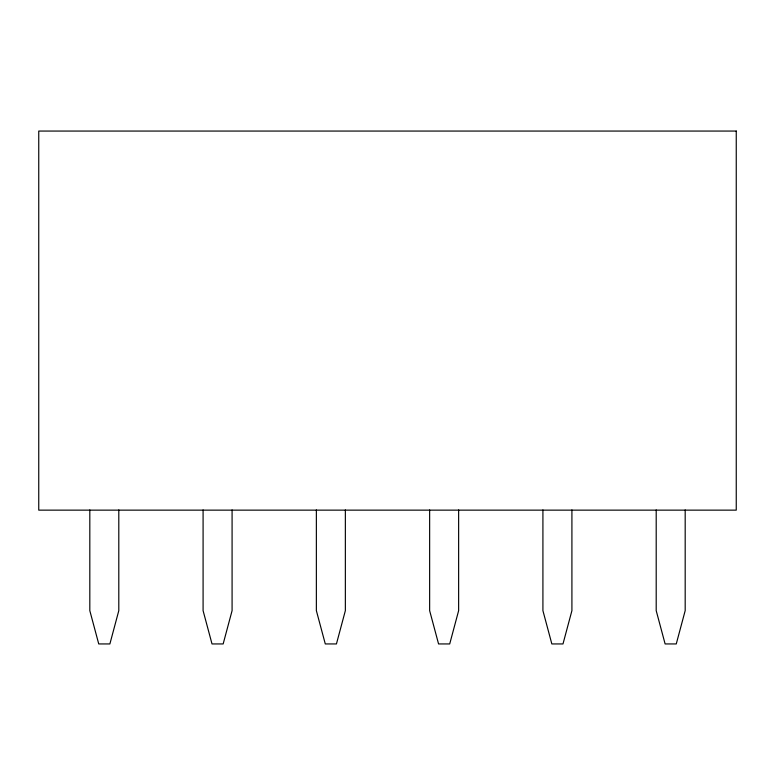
<?xml version="1.0" encoding="UTF-8"?>
<svg xmlns="http://www.w3.org/2000/svg" width="775" height="775" viewBox="0 0 775 775"><rect width="100%" height="100%" fill="white"/><g stroke="black" fill="none" stroke-linecap="round" stroke-linejoin="round"><path stroke-width="1.16" d="M685.187 509.95L685.187 610.642L676.265 643.938L665.115 643.938L656.202 610.642L656.202 509.95M571.911 509.95L571.911 610.642L562.989 643.938L551.839 643.938L542.917 610.642L542.917 509.95M458.635 509.95L458.635 610.642L449.713 643.938L438.563 643.938L429.641 610.642L429.641 509.95M345.359 509.95L345.359 610.642L336.437 643.938L325.287 643.938L316.365 610.642L316.365 509.95M232.083 509.95L232.083 610.642L223.161 643.938L212.011 643.938L203.089 610.642L203.089 509.95M118.798 509.95L118.798 610.642L109.885 643.938L98.735 643.938L89.813 610.642L89.813 509.95M736.25 131.062L38.75 131.062L38.75 510.144L736.25 510.144L736.25 131.062"/></g></svg>
